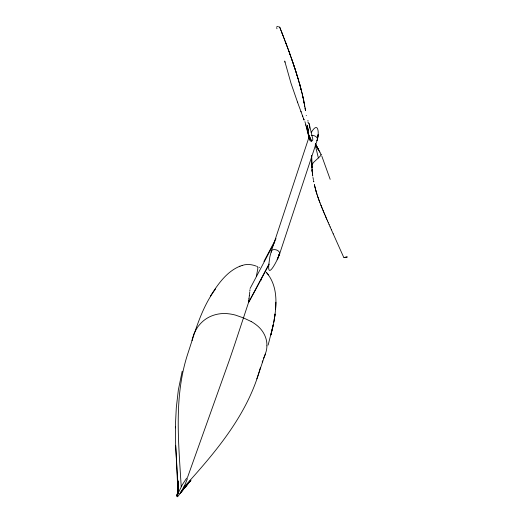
<?xml version="1.0" encoding="UTF-8"?>
<svg xmlns="http://www.w3.org/2000/svg" width="523" height="523" viewBox="0 0 523 523"><rect width="100%" height="100%" fill="white"/><g stroke="black" fill="none" stroke-linecap="round" stroke-linejoin="round"><path stroke-width="0.78" d="M321.285 154.945L318.984 157.416M268.142 345.062L273.287 324.796L270.875 334.995C275.582 315.297 281.217 289.258 266.2 272.215L268.476 274.863M177.48 477.179L175.656 445.295L175.401 425.67L176.297 407.783L178.343 389.975L182.2 371.193M266.9 345.847C267.227 337.596 262.762 329.719 256.237 324.861A30.563 19.743 18.3 0 0 251.171 321.488M268.9 263.808C266.835 281.864 278.681 257.578 279.517 254.191L317.239 139.968C319.265 133.718 318.559 120.087 311.178 132.62M275.575 309.4L275.883 302.209M178.082 481.755L177.199 495.85L178.082 487.227M178.075 481.781L177.284 495.536L178.082 484.455M177.101 496.419L178.082 489.182M178.075 484.481L177.219 495.771L178.166 485.521M250.092 288.506L274.863 241.744M177.192 495.876L178.16 485.553M249.981 289.657L249.935 290.121M249.896 290.553L249.85 290.991M178.075 487.266L177.166 496L178.062 488.136M249.746 291.997L249.327 295.796M249.334 295.717L248.994 298.653M177.12 496.249L178.055 488.175M249 298.6L248.798 300.339M248.804 300.248L248.53 302.542L235.004 343.533A354.182 29.595 -67.8 0 1 229.264 360.406L187.45 477.597M177.147 496.098L178.095 489.097M273.915 322.227L275.072 314.003L274.287 319.586M268.959 263.206L269.861 256.806L271.437 250.89L309.158 136.666A4.38 2.778 18.3 0 0 309.891 139.484M317.441 138.941L318.147 134.601L317.239 139.968M187.476 478.571L184.985 484.677L180.749 492.424L190.385 480.755M256.296 276.66L257.819 268.757L257.676 266.769L256.898 266.527M312.205 163.091L311.819 164.425L311.61 155.684M177.219 496.837L177.892 494.503M262.193 362.014L262.559 360.857M266.939 345.853A61.08 39.303 18.5 0 1 266.135 351.502L256.832 378.881M260.382 367.682C247.752 414.713 215.417 452.343 183.455 487.678M307.367 125.304L307.903 131.744L309.446 127.096L309.25 123.971L312.493 137.863A6.734 4.759 -16.5 0 1 312.754 138.758C313.519 141.02 310.276 142.289 309.59 139.857A6.747 4.772 -16.5 0 1 309.335 138.961L305.765 124.853M186.678 478.107L182.266 484.828L177.931 493.673L177.506 478.212L177.859 493.862L177.565 478.597L177.735 494.189L177.65 478.976L177.382 495.189L177.957 480.657L177.421 495.078L177.604 478.787L177.8 494.013L177.532 478.408L177.925 493.692L177.487 478.015M263.886 357.588L264.605 356.032A73.946 47.541 19.2 0 0 265.351 354.123M263.657 358.052L263.337 358.66M263.932 261.448L276.033 238.645M269.051 263.952L248.53 302.542L253.498 293.599M268.992 264.618L253.59 293.436M180.866 492.228L190.967 480.173L181.128 491.803M304.922 121.624L306.001 125.396M196.805 328.333L194.02 333.654L192.34 338.976A64.447 41.219 17.3 0 0 192.046 340.643M180.409 492.973L190.581 480.572M180.258 493.202L179.964 493.666L187.241 484.259M210.527 295.959C217.934 284.257 226.655 271.561 240.011 266.194M179.945 493.692L178.003 496.32M215.535 288.958C201.42 308.001 195.157 331.307 187.868 353.522C173.649 396.512 178.624 442.432 181.213 486.756M318.409 157.92L313.695 162.274L311.878 164.817M242.11 265.488C246.666 263.801 251.753 264.39 256.218 266.096M239.449 266.39L242.58 265.324M346.416 257.205L344.141 257.479L347.089 256.878M344.533 257.355L344.232 257.506M347.298 257.087L346.612 257.179M278.367 26.765L276.804 26.392M278.994 26.928L279.406 27.052M258.983 267.227L259.519 267.475M251.145 321.508L243.522 317.919L235.487 315.114A30.563 19.671 18 0 0 229.296 313.878C220.536 312.597 211.2 314.728 204.186 320.22A61.08 39.186 17.5 0 0 199.812 324.41L197.988 326.6A73.946 47.351 17 0 0 196.825 328.339M260.872 279.53L261.291 280.047M319.886 152.101L318.049 148.924L321.076 154.39M318.076 148.963L315.421 143.864L316.225 145.649M318.089 149.133L315.461 143.917M343.82 257.578L333.184 233.768M331.399 229.754L333.216 233.853M330.111 226.832L331.438 229.839M329.065 224.459L330.144 226.917M328.228 222.55L329.098 224.544M327.496 220.876L328.267 222.635M326.842 219.353L327.535 220.961M326.287 218.065L326.875 219.444M325.927 217.235L326.319 218.156M325.764 216.855L325.992 217.398M325.313 215.803L325.803 216.947M324.861 214.744L325.345 215.888M324.482 213.842L324.901 214.835M324.352 213.541L324.515 213.933M324.097 212.939L324.391 213.632M323.783 212.188L324.136 213.031M323.436 211.364L323.822 212.279M323.312 211.063L323.476 211.455M323.155 210.691L323.351 211.155M321.822 156.161L330.176 179.343M322.881 210.017L323.194 210.782M306.426 126.409L308.374 134.15L311.362 140.563M322.913 210.109L322.358 208.749M322.116 208.154L322.397 208.834M321.959 207.775L322.148 208.239M321.658 207.036L321.939 207.716M321.272 206.062L321.697 207.121M321.096 205.617L321.305 206.154M279.681 27.137L279.825 27.477M279.753 27.307L280.027 27.987M320.913 205.173L321.07 205.559M279.955 27.817L280.263 28.582M280.223 28.504L280.465 29.092M280.426 29.013L280.694 29.687M280.629 29.523L280.897 30.197M320.743 204.728L320.952 205.264M280.864 30.118L281.099 30.713M281.06 30.635L281.537 31.818M281.498 31.74L281.734 32.334M281.694 32.256L281.936 32.844M281.897 32.766L282.034 33.099M320.422 203.911L320.599 204.369M281.995 33.021L282.132 33.354M282.1 33.276L282.335 33.871M282.296 33.792L282.531 34.381M282.498 34.302L282.636 34.642M282.597 34.557L282.734 34.897M282.695 34.819L282.93 35.407M282.865 35.244L283.133 35.924M283.061 35.76L283.231 36.179M309.243 123.951L309.073 123.565A8.008 5.668 -16.5 0 0 308.923 123.284M320.285 203.558L319.958 202.721M283.257 36.27L283.492 36.865M283.427 36.702L283.695 37.381M283.623 37.218L284.054 38.323M283.982 38.159L284.218 38.754M284.146 38.584L284.577 39.696M319.847 202.427L319.998 202.813M284.512 39.532L284.741 40.127M284.708 40.049L285.1 41.075M285.035 40.905L285.264 41.5M285.198 41.337L285.427 41.932M319.743 202.146L319.455 201.388M285.362 41.768L285.591 42.363M285.519 42.2L285.754 42.794M285.682 42.631L285.918 43.226M307.864 120.395L308.112 121.048M285.846 43.056L286.081 43.657M286.009 43.487L286.244 44.089M286.173 43.919L286.401 44.514M300.882 111.294L303.955 119.8L303.595 118.76L303.726 119.133M297.463 102.05L297.698 102.685L291.023 83.34L284.708 61.014M301.124 111.948L297.567 102.338M319.233 200.793L319.488 201.479M286.329 44.35L286.565 44.945M286.493 44.782L286.728 45.377M286.656 45.213L286.852 45.723M286.787 45.56L287.016 46.155M286.977 46.076L287.173 46.586M287.107 46.423L287.467 47.364M319.265 200.884L319.01 200.204M287.428 47.286L287.624 47.802M287.552 47.632L287.911 48.58M287.84 48.41L288.068 49.012M288.003 48.848L288.356 49.79M319.05 200.296L318.899 199.904M288.284 49.626L288.487 50.136M288.415 49.973L288.546 50.313M318.938 199.995L318.605 199.093M288.572 50.404L288.768 50.921M288.696 50.751L289.023 51.614M288.827 51.104L288.958 51.437M288.984 51.535L289.18 52.045M289.108 51.882L289.428 52.745M289.363 52.575L289.552 53.091M289.487 52.928L289.709 53.523M318.644 199.185L318.415 198.57M289.644 53.359L289.84 53.876M289.768 53.706L289.964 54.222M289.892 54.059L290.088 54.569M302.68 116.191L302.549 115.825L302.784 116.485M290.017 54.405L290.213 54.915M290.141 54.752L290.337 55.268M290.265 55.098L290.461 55.615M318.455 198.662L318.259 198.125M290.389 55.451L290.585 55.961M290.513 55.798L290.71 56.314M290.638 56.144L290.951 57.014M318.376 198.439L317.997 197.387M290.886 56.844L291.2 57.707M291.128 57.543L291.291 57.968M291.219 57.805L291.416 58.321M291.376 58.243L291.54 58.668M291.468 58.504L291.657 59.021M291.592 58.857L291.782 59.367M318.115 197.701L317.821 196.87M291.71 59.204L291.873 59.635M291.801 59.465L291.991 59.982M291.926 59.818L292.082 60.243M292.043 60.165L292.207 60.596M292.135 60.433L292.449 61.296M292.259 60.779L292.54 61.557M292.468 61.394L292.658 61.91M292.592 61.747L292.749 62.172M303.824 119.421L304.053 120.087M317.86 196.962L317.644 196.347M292.677 62.008L292.867 62.525M292.802 62.361L292.958 62.786M292.893 62.623L293.076 63.139M293.011 62.976L293.168 63.401M293.102 63.237L293.259 63.669M293.22 63.59L293.377 64.015M293.305 63.852L293.495 64.368M293.429 64.205L293.704 64.983M293.455 64.29L293.586 64.636M293.632 64.819L293.789 65.251M317.605 196.217L317.441 195.752M293.723 65.081L293.88 65.512M293.808 65.349L294.083 66.127M293.926 65.702L294.057 66.042M294.018 65.963L294.174 66.395M294.103 66.225L294.377 67.009M294.194 66.493L294.318 66.833M317.454 195.772L317.317 195.386M294.312 66.846L294.469 67.277M294.397 67.107L294.639 67.807M294.573 67.637L294.841 68.421M294.691 67.99L294.815 68.336M294.776 68.258L294.933 68.69M294.861 68.52L295.103 69.219M294.946 68.788L295.188 69.481M317.147 194.863L317.271 195.236M295.122 69.317L295.273 69.749M295.207 69.579L295.39 70.102M311.577 141.23L308.256 133.555L307.334 125.644M295.318 69.938L295.56 70.631M295.41 70.2L295.534 70.546M295.495 70.468L295.645 70.899M295.58 70.729L295.73 71.161M295.665 70.997L295.815 71.429M295.75 71.265L295.9 71.697M295.835 71.527L295.985 71.958M317.069 194.582L316.866 193.968M295.92 71.795L296.07 72.226M296.005 72.056L296.293 72.932M316.938 194.196L316.768 193.673M296.116 72.416L296.378 73.2M296.312 73.037L296.633 73.998M296.338 73.122L296.463 73.468M296.476 73.566L296.6 73.913M296.561 73.835L296.711 74.266M296.646 74.096L296.933 74.979M296.731 74.364L297.018 75.24M316.807 193.765L316.611 193.15M296.946 75.077L297.097 75.508M297.031 75.345L297.182 75.776M297.169 75.789L297.319 76.221M297.247 76.057L297.535 76.933M297.332 76.319L297.829 77.907M316.52 192.85L316.65 193.242M297.633 77.299L297.75 77.646M297.764 77.744L297.914 78.175M316.559 192.948L316.343 192.255M297.901 78.189L298.182 79.071M297.979 78.457L298.097 78.803M298.11 78.901L298.626 80.588M316.408 192.477L316.212 191.804M298.326 79.614L298.443 79.96M298.456 80.065L298.653 80.673M298.587 80.509L298.705 80.849M298.64 80.686L299.248 82.726M298.718 80.954L298.836 81.3M316.291 192.052L316.036 191.202M298.973 81.85L299.221 82.641M316.206 191.751L315.885 190.627M299.208 82.654L299.45 83.445M299.28 82.922L299.529 83.713M299.483 83.634L299.705 84.34M299.509 83.726L299.627 84.072M299.64 84.17L299.829 84.785M299.686 84.353L299.803 84.693M299.764 84.621L299.882 84.961M299.784 84.706L300.025 85.497M299.862 84.981L300.202 86.125M318.37 157.959L315.199 144.871M315.787 190.3L315.951 190.849M300.032 85.602L300.372 86.753M300.182 86.145L300.32 86.576M315.866 190.549L315.709 189.999M300.307 86.589L300.49 87.204M300.352 86.766L300.562 87.472M300.424 87.04L300.83 88.459M300.548 87.485L300.777 88.276M315.742 190.097L315.565 189.47M300.758 88.289L301.065 89.355M300.81 88.472L301.019 89.172M284.872 61.642L285.015 62.178M315.644 189.718L315.487 189.169M301 89.191L301.111 89.531M301.045 89.368L301.156 89.708M301.091 89.544L301.294 90.25M315.565 189.418L315.029 187.352M301.163 89.819L301.34 90.427M301.346 90.531L301.503 91.054M301.392 90.714L301.549 91.231M301.549 91.342L301.686 91.773M301.66 91.787L301.771 92.133M301.751 92.146L301.908 92.669M301.863 92.597L302.019 93.114M315.238 188.136L315.068 187.45M301.993 93.133L302.15 93.65M302.15 93.761L302.255 94.101M315.016 187.28L314.846 186.593M302.235 94.114L302.49 95.088M314.885 186.698L314.702 185.992M314.8 186.319L314.617 185.613M302.425 94.924L302.575 95.441M314.669 185.783L314.526 185.234M302.529 95.369L302.64 95.709M314.598 185.482L314.454 184.926M314.369 184.495L314.513 185.103M302.68 95.997L302.824 96.513M302.778 96.441L302.882 96.781M302.843 96.709L302.987 97.232M302.882 96.892L303.046 97.5M276.667 27.529L276.948 28.765M302.941 97.16L303.144 97.945M303.098 97.873L303.242 98.389M303.196 98.317L303.34 98.834M303.275 98.677L303.418 99.193M303.477 99.455L303.549 99.815M303.523 99.834L303.719 100.612M303.543 99.919L303.68 100.436M303.615 100.279L303.752 100.789M303.693 100.632L303.791 100.965M313.793 181.834L313.565 180.814M303.745 100.9L303.883 101.41M313.774 181.762L313.578 180.893M303.856 101.429L303.987 101.939M303.941 101.874L304.059 102.292M304.013 102.227L304.144 102.737M304.033 102.312L304.131 102.645M304.079 102.58L304.301 103.528M304.118 102.756L304.249 103.266M304.183 103.109L304.366 103.881M304.249 103.462L304.399 104.057M304.334 103.9L304.445 104.319M304.419 104.339L304.543 104.848M304.432 104.43L304.621 105.286M313.349 179.664L313.277 179.278M304.654 105.653L304.778 106.162M304.667 105.744L304.765 106.267M304.804 106.529L304.87 106.875M313.185 178.735L313.146 178.376M305.046 107.731L305.478 110.34M304.987 107.575L305.458 110.451M313.074 177.905L312.963 177.415M312.767 176.081L312.728 175.558M306.236 115.367L306.282 115.707M312.669 175.368L312.623 174.976M312.591 174.734L312.571 174.283M312.538 174.048L312.486 173.571M312.486 173.858L312.421 173.303M312.479 173.486L312.414 173.218M312.336 172.498L312.453 173.244M312.355 172.655L312.427 173.008M312.401 172.767L312.329 172.413M312.264 171.766L312.388 172.603M312.375 172.525L312.251 171.609M312.316 171.877L312.198 171.034M312.303 171.714L312.192 170.956M312.296 171.636L312.185 170.877M312.244 171.067L312.172 170.714M312.238 170.982L312.113 169.975M312.224 170.818L312.1 169.812M312.198 170.491L312.172 170.165M312.166 170.08L312.087 169.648M312.153 169.916L312.133 169.589M312.113 169.341L312.087 169.014M176.486 461.476L177.997 493.522M312.002 168.321L311.956 167.576M311.989 168.158L311.963 167.739M312.022 167.85L312.002 167.517M311.95 167.491L311.924 167.072M311.996 167.432L311.917 166.902M311.911 166.817L311.989 167.262M311.976 167.099L311.858 165.641M175.656 445.295L176.473 461.155M311.976 167.014L311.937 166.17M311.891 166.314L311.963 166.759M311.95 166.51L311.871 165.896M311.93 166.085L311.819 164.621M311.917 165.837L311.662 155.704M175.368 426.761L175.388 427.853M321.109 154.697A0.941 0.667 -16.5 0 0 320.932 154.631A1.7 1.203 -16.5 0 0 320.717 154.592M307.779 122.088A5.256 3.713 -16.5 0 1 308.733 123.35M311.277 135.398A4.38 2.778 18.3 0 1 316.382 137.019A4.38 2.778 18.3 0 1 316.722 140.582M271.287 252.21A4.38 2.778 18.3 0 1 276.791 250.066A4.38 2.778 18.3 0 1 278.458 255.146M277.504 259.022L277.21 259.807L279.713 253.165L277.504 259.022M318.089 149.029L316.252 145.675L318.089 149.029"/></g></svg>
